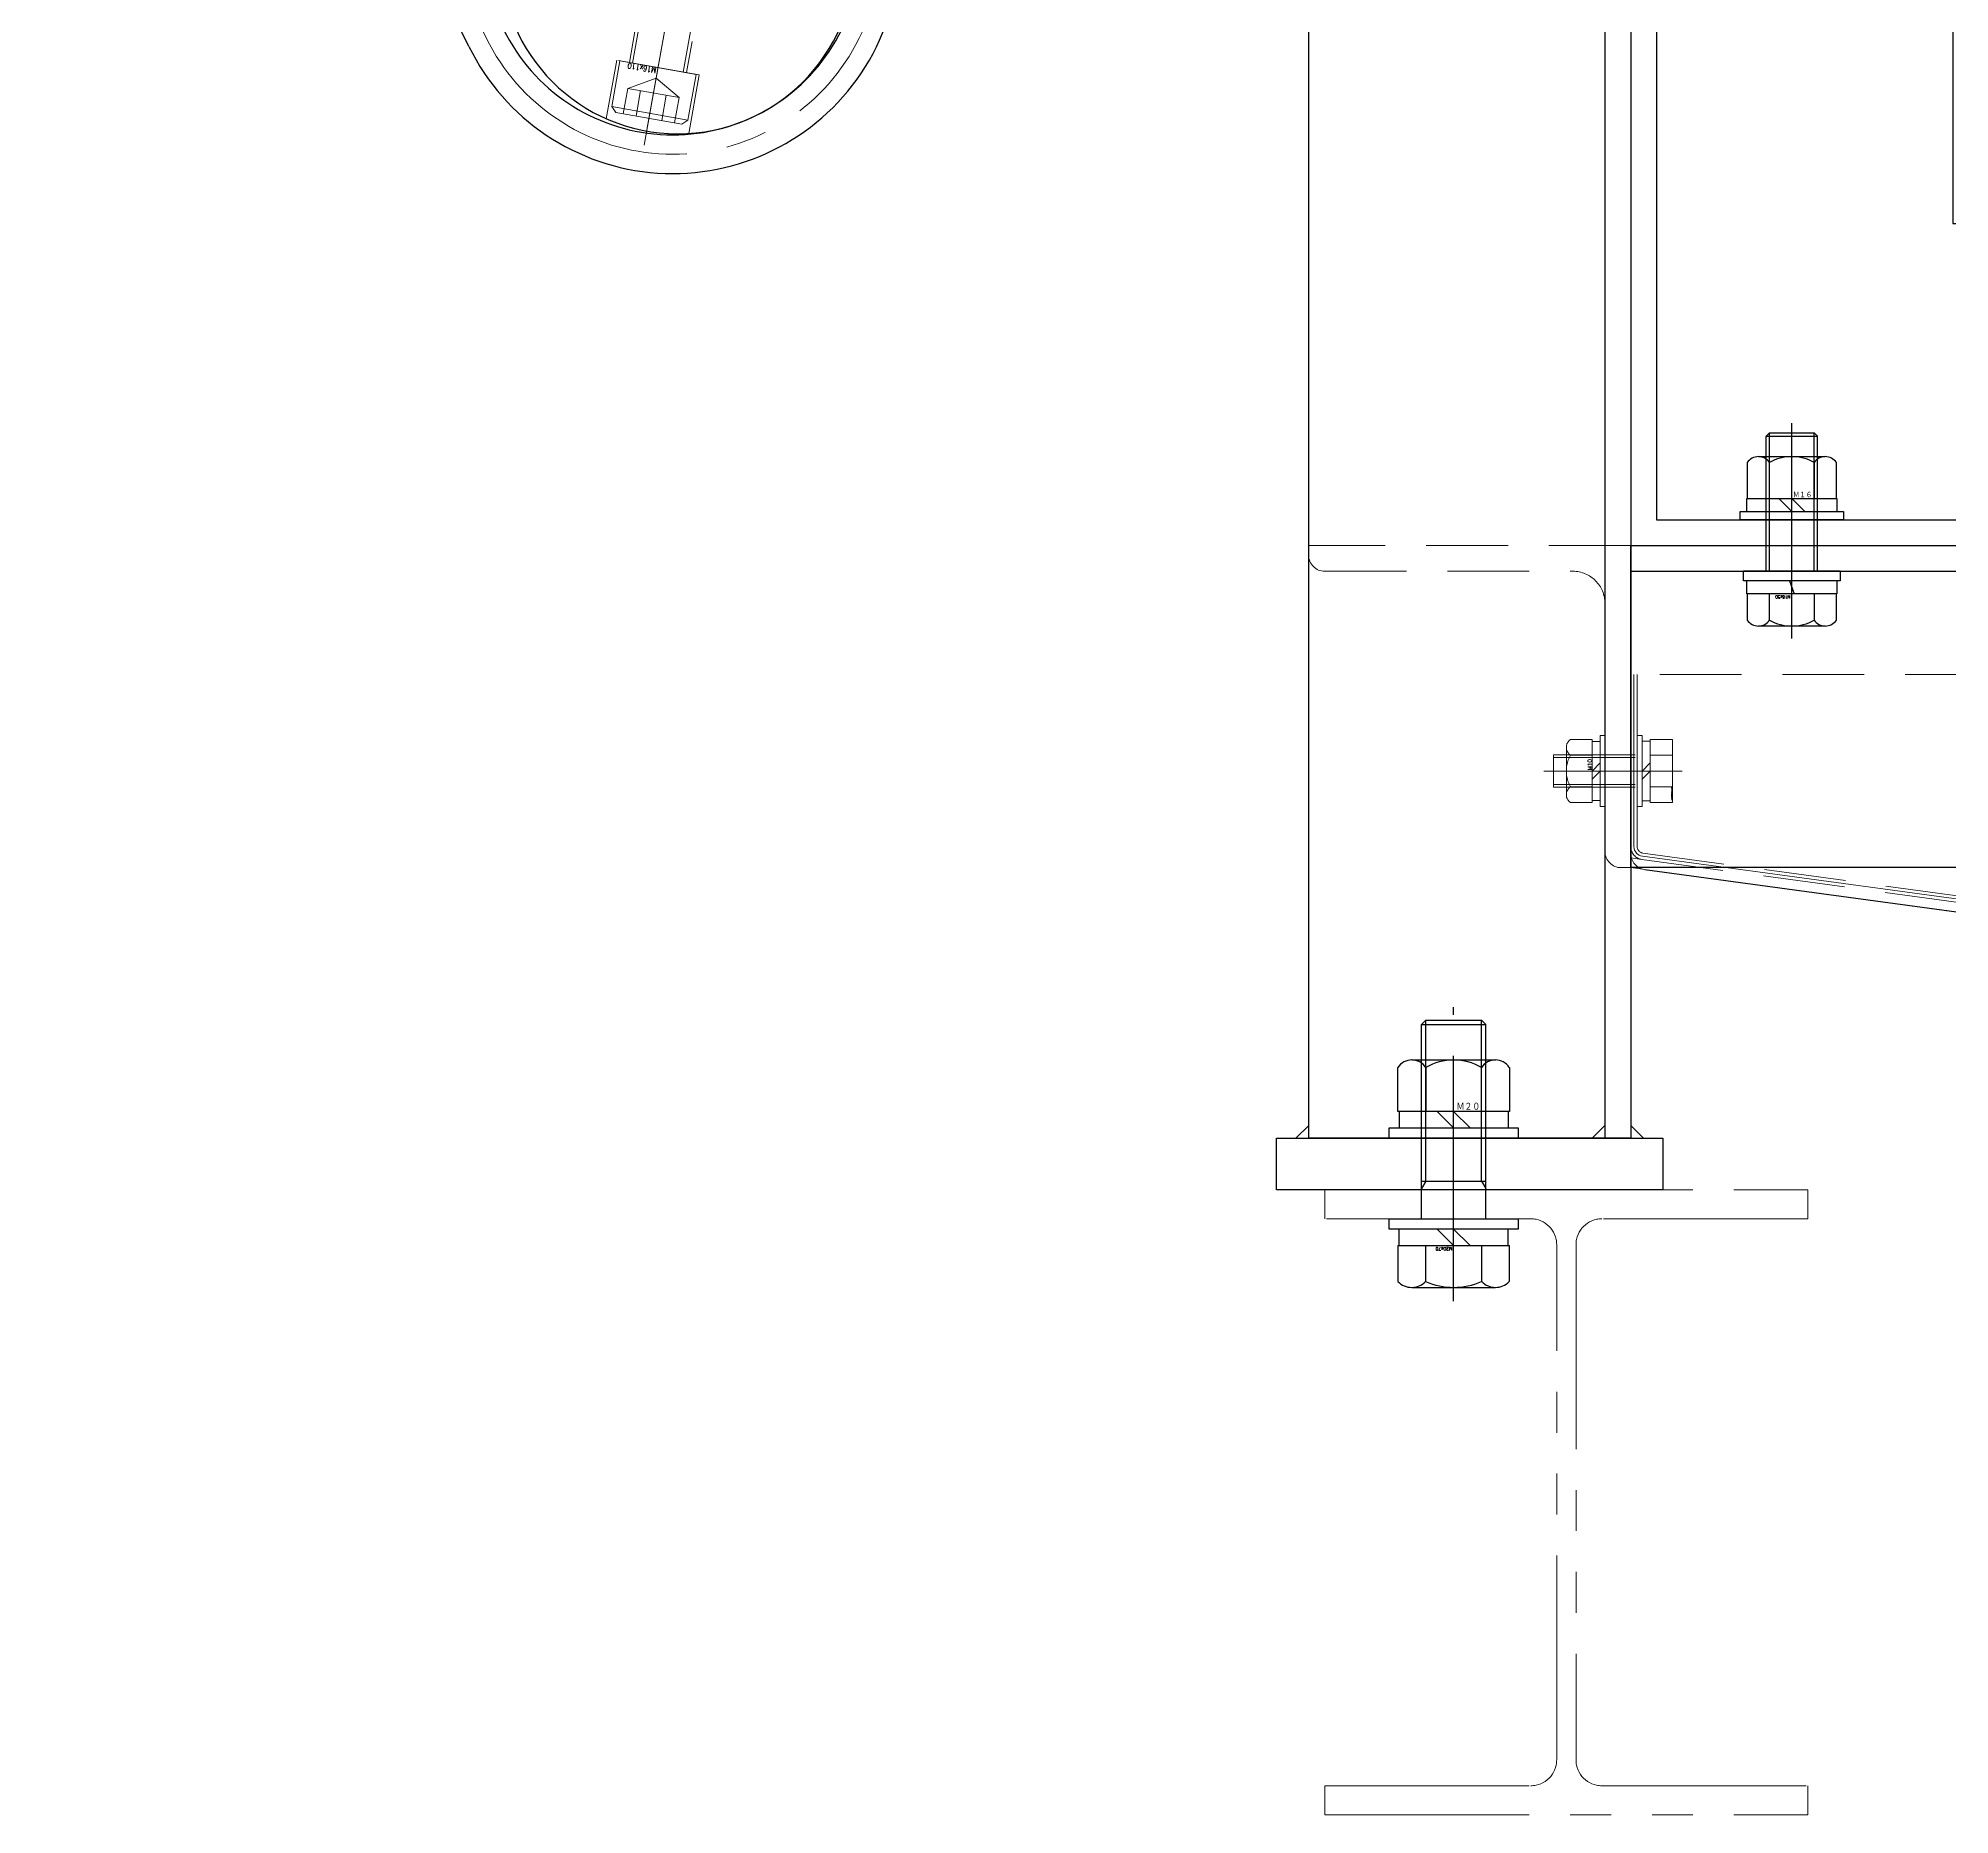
# Model space of a CAD drawing. Header units: millimetres. Extents: x -8731 to 85711, y -14522 to 31379.
# Drawn here: x 24034 to 24627, y 17150 to 17701 of the extents above; entities that cross this region are included whole.
import ezdxf

# ---------------------------------------------------------------- set-up
doc = ezdxf.new("R2010")
doc.units = ezdxf.units.MM
doc.header["$LTSCALE"] = 4
for name, pattern in [('CENTER2', [28.575, 19.05, -3.175, 3.175, -3.175]), ('HIDDEN', [9.525, 6.35, -3.175]), ('PHANTOM2', [31.75, 15.875, -3.175, 3.175, -3.175, 3.175, -3.175])]:
    doc.linetypes.add(name, pattern=pattern)
for name, color, linetype, lineweight in [('04_HIDDEN', 2, 'HIDDEN', 13), ('05_CENTER', 4, 'CENTER2', 13), ('06_PHANTOM', 2, 'PHANTOM2', 13), ('08_DIM', 3, 'Continuous', 13)]:
    doc.layers.add(name, color=color, linetype=linetype, lineweight=lineweight)
doc.layers.add('10_DRAFT', color=8, linetype='Continuous', lineweight=0, plot=False)
doc.styles.add('KANJI0', font='txt.shx', dxfattribs={"width": 0.9, "height": 30, "bigfont": 'bigfont'})
doc.styles.add('KSS_TXT', font='txt.shx', dxfattribs={"bigfont": 'extfont2.shx'})
doc.styles.add('KSS_TXT_L', font='txt.shx', dxfattribs={"height": 9, "bigfont": 'extfont2.shx'})
doc.styles.get("Standard").update_dxf_attribs({"font": 'txt.shx', "bigfont": 'extfont2.shx'})

# ---------------------------------------------------------------- blocks, each defined once
blk = doc.blocks.new('A$C2A205131_1_1_1')
at = {"color": 0}
for p, q in [((0, 18), (0, -37.63)), ((1025, 18), (0, 18)), ((4.33, -42.59), (1024.33, -181.23))]:
    blk.add_line(p, q, dxfattribs=at)
blk.add_arc((5, -37.63), 5, 180, 262.25966, dxfattribs=at)
at = {"layer": '04_HIDDEN'}
for p, q in [((2, 18), (2, -35.48)), ((3.46, -39.44), (1026.27, -178.47)), ((3.73, -37.46), (1026.54, -176.48))]:
    blk.add_line(p, q, dxfattribs=at)
for radius in [4, 2]:
    blk.add_arc((4, -35.48), radius, 180, 262.25966, dxfattribs=at)
at = {"layer": '05_CENTER'}
blk.add_line((-4.66, -12), (6.66, -12), dxfattribs=at)
at = {"layer": '10_DRAFT'}
for p, q in [((0, -38.97), (0, -35.48)), ((0, -37.63), (0, -42)), ((3.46, -39.44), (0, -38.97)), ((0, -42), (4.33, -42.59))]:
    blk.add_line(p, q, dxfattribs=at)
blk.add_lwpolyline([(1029, -272), (1029, -180.45, 0.375177), (1026.4, -177.47), (3.6, -38.45, -0.375177), (1, -35.48), (1, 18)], format="xyb", dxfattribs=at)
blk = doc.blocks.new('A$C7E374867_2_1')
at = {"color": 0, "linetype": 'CENTER2'}
blk.add_line((0, -29), (0, 14), dxfattribs=at)
at = {"color": 0}
for p, q in [((-9.81, 11), (9.81, 11)), ((-9.81, 4), (-9.81, 11)), ((-4.91, 4), (-4.91, 11)), ((4.91, 4), (4.91, 11)), ((9.81, 4), (9.81, 11)), ((-11, 1.5), (11, 1.5)), ((-11, 1.5), (-11, 0)), ((-11, 0), (11, 0)), ((9.81, 4), (-9.81, 4)), ((-9.25, 4), (-9.25, 1.5)), ((0, 1.5), (-2.5, 4)), ((0, 4), (2.5, 1.5)), ((9.25, 1.5), (9.25, 4)), ((11, 0), (11, 1.5))]:
    blk.add_line(p, q, dxfattribs=at)
at = {"color": 0, "linetype": 'HIDDEN'}
for p, q in [((-5, -26), (-5, 0)), ((-4.19, -26), (-4.19, 0)), ((4.19, -26), (4.19, 0)), ((5, -26), (5, 0)), ((-5, -26), (5, -26))]:
    blk.add_line(p, q, dxfattribs=at)
at = {"layer": '10_DRAFT', "style": 'KSS_TXT_L'}
blk.add_text('BT-M10x30L,SW,PW', height=0.3, dxfattribs=at).set_placement((5.05, 10.66))
blk = doc.blocks.new('M10Nza_1_1_1')
at = {"color": 0}
for p, q in [((-7.35, 12), (7.35, 12)), ((-9.8, 4), (-9.8, 10.69)), ((-4.9, 4), (-4.9, 10.69)), ((4.9, 10.69), (4.9, 4)), ((9.8, 10.69), (9.8, 4)), ((-9.8, 4), (9.8, 4)), ((-9.2, 1.5), (-9.2, 4)), ((0, 1.5), (-2.5, 4)), ((0, 4), (2.5, 1.5)), ((9.2, 4), (9.2, 1.5))]:
    blk.add_line(p, q, dxfattribs=at)
at = {"color": 0, "linetype": 'CENTER2'}
blk.add_line((0, 12), (0, 0), dxfattribs=at)
at = {"color": 0}
blk.add_lwpolyline([(-11, 1.5), (11, 1.5), (11, 0), (-11, 0)], close=True, dxfattribs=at)
for centre, radius, start, end in [((-7.35, 9.06), 2.94, 33.626, 146.374), ((0, 2.2), 9.8, 60, 120), ((7.35, 9.06), 2.94, 33.626, 146.374)]:
    blk.add_arc(centre, radius, start, end, dxfattribs=at)
at = {"layer": '10_DRAFT', "style": 'KSS_TXT'}
blk.add_text('M10', height=1.25, dxfattribs=at).set_placement((0.26, 4.12))
blk = doc.blocks.new('A$C08C40B1A_1')
at = {"layer": '04_HIDDEN'}
blk.add_blockref('A$C2A205131_1_1_1', (-1500, 12), dxfattribs=at)
for name, p, rotation in [('A$C7E374867_2_1', (-1498, 0), 270), ('M10Nza_1_1_1', (-1508, 0), 90)]:
    blk.add_blockref(name, p, dxfattribs=dict(at, rotation=rotation))
blk = doc.blocks.new('KK07194150698_1_1_1')
for p, q in [((-75, 194), (75, 194)), ((-75, 185), (-75, 194)), ((75, 185), (75, 194)), ((-75, 185), (-11, 185)), ((11, 185), (75, 185)), ((-3, 177), (-3, 17)), ((3, 17), (3, 177)), ((-11, 9), (-75, 9)), ((-75, 9), (-75, 0)), ((75, 9), (11, 9)), ((75, 0), (75, 9)), ((-75, 0), (75, 0))]:
    blk.add_line(p, q)
for centre, start, end in [((-11, 177), 0, 90), ((11, 177), 90, 180), ((-11, 17), 270, 0), ((11, 17), 180, 270)]:
    blk.add_arc(centre, 8, start, end)
at = {"flags": 3}
blk.add_attdef('PARAM', (0, 0), '', height=1, dxfattribs=at)
blk = doc.blocks.new('M20Nza_1_1_1')
at = {"color": 0}
for p, q in [((-12.97, 24.3), (12.97, 24.3)), ((-17.3, 8.3), (-17.3, 21.98)), ((-8.65, 21.98), (-8.65, 8.3)), ((8.65, 8.3), (8.65, 21.98)), ((17.3, 21.98), (17.3, 8.3)), ((17.3, 8.3), (-17.3, 8.3)), ((-16.9, 8.3), (-16.9, 3.2)), ((-5.1, 8.3), (0, 3.2)), ((0, 8.3), (5.1, 3.2)), ((16.9, 8.3), (16.9, 3.2))]:
    blk.add_line(p, q, dxfattribs=at)
at = {"color": 0, "linetype": 'CENTER2'}
blk.add_line((0, 0), (0, 24.3), dxfattribs=at)
at = {"color": 0}
blk.add_lwpolyline([(-20, 3.2), (20, 3.2), (20, 0), (-20, 0)], close=True, dxfattribs=at)
for centre, radius, start, end in [((-12.97, 19.11), 5.19, 33.626, 146.374), ((0, 7), 17.3, 60, 120), ((12.97, 19.11), 5.19, 33.626, 146.374)]:
    blk.add_arc(centre, radius, start, end, dxfattribs=at)
at = {"layer": '10_DRAFT', "style": 'KANJI0', "width": 0.82}
blk.add_text('Ｍ２０', height=2.143, dxfattribs=at).set_placement((0.89, 8.62))
blk = doc.blocks.new('A$C233716BE_1_1_1')
at = {"color": 0, "linetype": 'CENTER2'}
blk.add_line((0, -25.57), (0, 65.7), dxfattribs=at)
at = {"color": 0}
for p, q in [((-8.65, 61.7), (-10, 60.35)), ((-10, 0), (-10, 60.35)), ((-10, 60.35), (10, 60.35)), ((-8.65, 11.7), (-8.65, 61.7)), ((-8.65, 61.7), (8.65, 61.7)), ((10, 60.35), (8.65, 61.7)), ((8.65, 11.7), (8.65, 61.7)), ((10, 0), (10, 60.35)), ((-8.65, 11.7), (-10, 9.36)), ((-10, 11.7), (10, 11.7)), ((8.65, 11.7), (10, 9.36)), ((-16.9, -8.3), (-16.9, -3.2)), ((0, -8.3), (-5.1, -3.2)), ((5.1, -8.3), (0, -3.2)), ((16.9, -8.3), (16.9, -3.2)), ((-17.3, -8.3), (-17.3, -19.5)), ((-17.3, -8.3), (17.3, -8.3)), ((-8.7, -8.3), (-8.7, -19.5)), ((8.7, -8.3), (8.7, -19.5)), ((17.3, -19.5), (17.3, -8.3)), ((-13, -21.3), (13, -21.3))]:
    blk.add_line(p, q, dxfattribs=at)
blk.add_lwpolyline([(20, -3.2), (-20, -3.2), (-20, 0), (20, 0)], close=True, dxfattribs=at)
for centre, radius, start, end in [((-13, -15.3), 6, 224.6, 315.4), ((0, 0.6), 21.9, 246.6, 293.4), ((13, -15.3), 6, 224.6, 315.4)]:
    blk.add_arc(centre, radius, start, end, dxfattribs=at)
at = {"layer": '10_DRAFT', "style": 'KSS_TXT'}
blk.add_text('M20x70', height=1, rotation=180, dxfattribs=at).set_placement((-0.41, -8.83))
blk = doc.blocks.new('A$C448B04A9_1_1_1')
at = {"color": 0}
for p, q in [((3, 100), (0, 100)), ((0, 0), (0, 100)), ((8, 18), (8, 95)), ((95, 8), (18, 8)), ((0, 0), (100, 0)), ((100, 3), (100, 0))]:
    blk.add_line(p, q, dxfattribs=at)
for centre, radius, start, end in [((3, 95), 5, 0, 90), ((18, 18), 10, 180, 270), ((95, 3), 5, 0, 90)]:
    blk.add_arc(centre, radius, start, end, dxfattribs=at)
blk = doc.blocks.new('A$C27AD2B2D_1_1_1')
at = {"color": 0}
for p, q in [((42, 1230), (42, 16)), ((50, 192), (2550, 192))]:
    blk.add_line(p, q, dxfattribs=at)
for points in [[(-40, 1230), (50, 1230), (50, 16), (-50, 16), (-50, 1220)], [(50, 200), (2550, 200), (2550, 100), (50, 100)], [(60, 0), (-60, 0), (-60, 16), (60, 16)]]:
    blk.add_lwpolyline(points, close=True, dxfattribs=at)
at = {"layer": '05_CENTER'}
for p, q in [((100, 210.96), (100, 181.35)), ((63.36, 130), (28.96, 130)), ((-5, -16.06), (-5, 31.59))]:
    blk.add_line(p, q, dxfattribs=at)
at = {"layer": '08_DIM'}
for points in [[(-50, 16), (-54, 16), (-50, 20), (-50, 20)], [(42, 16), (38, 16), (42, 20), (42, 20)], [(50, 16), (54, 16), (50, 20), (50, 20)]]:
    blk.add_lwpolyline(points, close=True, dxfattribs=at)
at = {"layer": '04_HIDDEN', "rotation": 180}
blk.add_blockref('A$C448B04A9_1_1_1', (50, 200), dxfattribs=at)
blk = doc.blocks.new('A$C4EE614CD_1_1')
at = {"color": 0}
blk.add_circle((0, 0), 55, dxfattribs=at)
at = {"layer": '04_HIDDEN'}
for p, q in [((-20.59, 51), (20.59, 51)), ((-9, 51), (-9, -35)), ((9, 51), (9, -35)), ((-13, -35), (-13, -53.44)), ((-13, -35), (13, -35)), ((13, -35), (13, -53.44))]:
    blk.add_line(p, q, dxfattribs=at)
at = {"layer": '05_CENTER'}
for p, q in [((0, -59.42), (0, 59.42)), ((59.42, 0), (-59.42, 0))]:
    blk.add_line(p, q, dxfattribs=at)
blk = doc.blocks.new('A$C3CCA425A_1_1')
at = {"color": 0}
for p, q in [((-13.54, 23), (-8.96, 26.97)), ((13.54, 23), (8.96, 26.97)), ((-13.54, 23), (-15, 0)), ((-13.54, 23), (13.54, 23)), ((13.54, 23), (15, 0)), ((-15, 0), (15, 0))]:
    blk.add_line(p, q, dxfattribs=at)
blk.add_circle((0, 42), 17.5, dxfattribs=at)
for centre, radius, start, end in [((0, 42), 30, 310.3553, 229.6447), ((-28.49, 8.47), 14, 356.37247, 49.6447), ((28.49, 8.47), 14, 130.3553, 183.62753)]:
    blk.add_arc(centre, radius, start, end, dxfattribs=at)
at = {"layer": '04_HIDDEN', "color": 0}
for p, q in [((-8, 26.44), (-8, 0)), ((-6.25, 0), (-6.25, 25.65)), ((6.25, 25.65), (6.25, 0)), ((8, 0), (8, 26.44))]:
    blk.add_line(p, q, dxfattribs=at)
at = {"layer": '05_CENTER', "color": 0}
for p, q in [((0, 75.2), (0, -3.28)), ((-33.2, 42), (33.2, 42))]:
    blk.add_line(p, q, dxfattribs=at)
at = {"layer": '10_DRAFT', "style": 'KSS_TXT'}
blk.add_text('M16', height=1.5, dxfattribs=at).set_placement((0.54, 1.35))
blk = doc.blocks.new('A$C39185EFE_1')
at = {"color": 0, "linetype": 'CENTER2'}
blk.add_line((0, 19), (0, -113), dxfattribs=at)
at = {"color": 0}
for p, q in [((-12, 14.4), (-10.4, 16)), ((-12, 14.4), (-12, 0)), ((12, 14.4), (-12, 14.4)), ((10.4, 16), (-10.4, 16)), ((12, 14.4), (10.4, 16)), ((12, 14.4), (12, 0)), ((12, 0), (-12, 0)), ((-8, 0), (-8, -108.92)), ((8, 0), (8, -108.92)), ((8, -72), (-8, -72)), ((-8, -76), (-8, -76)), ((-6.92, -72), (-6.92, -110)), ((6.92, -72), (6.92, -110)), ((8, -108.92), (-8, -108.92)), ((-8, -108.92), (-6.92, -110)), ((6.92, -110), (-6.92, -110)), ((8, -108.92), (6.92, -110))]:
    blk.add_line(p, q, dxfattribs=at)
at = {"color": 0, "linetype": 'HIDDEN'}
for p, q in [((-8.08, 16), (-8.08, 8)), ((-4.04, 16), (-4.04, 8)), ((4.04, 16), (4.04, 8)), ((8.08, 16), (8.08, 8)), ((-8.08, 8), (0, 3.33)), ((8.08, 8), (-8.08, 8)), ((8.08, 8), (0, 3.33))]:
    blk.add_line(p, q, dxfattribs=at)
at = {"layer": '10_DRAFT', "style": 'KANJI0', "width": 0.82}
blk.add_text('M16x110', height=1.714, dxfattribs=at).set_placement((0.41, 0.18))
blk = doc.blocks.new('A$C50724800_1_1')
at = {"color": 4, "xscale": -1, "rotation": 359.9999999937623}
blk.add_blockref('A$C3CCA425A_1_1', (0, 51), dxfattribs=at)
at = {"rotation": 7.637784012066487e-11}
blk.add_blockref('A$C4EE614CD_1_1', (0, 0), dxfattribs=at)
at = {"layer": '04_HIDDEN', "xscale": -1, "rotation": 180.0000000000764}
blk.add_blockref('A$C39185EFE_1', (0, -35), dxfattribs=at)
blk = doc.blocks.new('M12Nza_2_1')
at = {"color": 0}
for p, q in [((-10.95, 5), (-10.95, 13.53)), ((-8.21, 15), (8.21, 15)), ((-5.47, 5), (-5.47, 13.53)), ((5.48, 5), (5.48, 13.53)), ((10.95, 13.53), (10.95, 5)), ((10.95, 5), (-10.95, 5)), ((-10.75, 2), (-10.75, 5)), ((0, 2), (-3, 5)), ((0, 5), (3, 2)), ((10.75, 5), (10.75, 2))]:
    blk.add_line(p, q, dxfattribs=at)
at = {"color": 0, "linetype": 'CENTER2'}
blk.add_line((0, 0), (0, 15), dxfattribs=at)
at = {"color": 0}
blk.add_lwpolyline([(-13, 2), (13, 2), (13, 0), (-13, 0)], close=True, dxfattribs=at)
for centre, radius, start, end in [((-8.21, 11.71), 3.29, 33.626, 146.374), ((0, 4.05), 10.95, 60, 120), ((8.21, 11.71), 3.29, 33.626, 146.374)]:
    blk.add_arc(centre, radius, start, end, dxfattribs=at)
at = {"layer": '10_DRAFT', "style": 'KSS_TXT'}
blk.add_text('M12', height=1.5, dxfattribs=at).set_placement((0.31, 5.09))
blk = doc.blocks.new('A$C575E2545_1_1')
at = {"color": 0}
for p, q in [((-70.5, 0), (-70.5, -90.55)), ((-58.5, 0), (-58.5, -90.55)), ((58.5, 0), (58.5, -90.55)), ((70.5, 0), (70.5, -90.55)), ((-69.55, -46.5), (-70.5, -44.86)), ((-70.5, -46.5), (-58.5, -46.5)), ((-69.55, -46.5), (-69.55, -91.5)), ((-59.45, -46.5), (-58.5, -44.86)), ((-59.45, -46.5), (-59.45, -91.5)), ((59.45, -46.5), (58.5, -44.86)), ((70.5, -46.5), (58.5, -46.5)), ((59.45, -46.5), (59.45, -91.5)), ((69.55, -46.5), (70.5, -44.86)), ((69.55, -46.5), (69.55, -91.5)), ((-70.5, -90.55), (-58.5, -90.55)), ((-70.5, -90.55), (-69.55, -91.5)), ((-69.55, -91.5), (-59.45, -91.5)), ((-58.5, -90.55), (-59.45, -91.5)), ((70.5, -90.55), (58.5, -90.55)), ((58.5, -90.55), (59.45, -91.5)), ((69.55, -91.5), (59.45, -91.5)), ((70.5, -90.55), (69.55, -91.5))]:
    blk.add_line(p, q, dxfattribs=at)
for radius in [70.5, 58.5]:
    blk.add_arc((0, 0), radius, 0, 180, dxfattribs=at)
at = {"layer": '05_CENTER', "color": 0}
for p, q in [((-64.5, 0), (-64.5, -93.15)), ((64.5, 0), (64.5, -93.15))]:
    blk.add_line(p, q, dxfattribs=at)
blk.add_arc((0, 0), 64.5, 0, 180, dxfattribs=at)
blk = doc.blocks.new('A$C1DE955DB_1_1')
at = {"color": 4}
blk.add_blockref('A$C575E2545_1_1', (0, -58.5), dxfattribs=at)
at = {"color": 4, "rotation": 180}
for p in [(-64.5, -119), (64.5, -119)]:
    blk.add_blockref('M12Nza_2_1', p, dxfattribs=at)
blk = doc.blocks.new('A$C3B8279DF_1_1')
at = {"color": 0}
for p, q in [((0, 0), (0, -75)), ((0, 0), (75, 0)), ((75, -2), (75, 0)), ((14.5, -6), (71, -6)), ((6, -71), (6, -14.5)), ((2, -75), (0, -75))]:
    blk.add_line(p, q, dxfattribs=at)
for centre, radius, start, end in [((71, -2), 4, 270, 0), ((14.5, -14.5), 8.5, 90, 180), ((2, -71), 4, 270, 0)]:
    blk.add_arc(centre, radius, start, end, dxfattribs=at)
blk = doc.blocks.new('A$C1FC96EE0_1_1_1')
at = {"color": 0}
for p, q in [((-36, 935), (-36, 534.32)), ((-36, 423.13), (-36, -15))]:
    blk.add_line(p, q, dxfattribs=at)
for points in [[(45, 494.94), (45, 930), (40, 935), (-45, 935), (-45, 538.69)], [(-45, 427.5), (-45, -15), (15, -15), (45, 15), (45, 383.75)]]:
    blk.add_lwpolyline(points, dxfattribs=at)
blk.add_lwpolyline([(-36, 221), (39, 221), (39, 230), (-36, 230)], close=True, dxfattribs=at)
blk.add_circle((-5, 30), 20, dxfattribs=at)
at = {"layer": '04_HIDDEN'}
for p, q in [((-45, 538.69), (-45, 427.5)), ((-36, 534.32), (-36, 423.13)), ((45, 494.94), (45, 383.75))]:
    blk.add_line(p, q, dxfattribs=at)
blk.add_lwpolyline([(-36, 439), (39, 439), (39, 430), (-36, 430)], close=True, dxfattribs=at)
at = {"layer": '05_CENTER'}
for p, q in [((-30.71, 849.5), (-53.11, 849.5)), ((-30.71, 720.5), (-53.11, 720.5)), ((-29.32, 393.5), (-51.71, 393.5)), ((-29.32, 266.5), (-51.71, 266.5)), ((-5, 2.3), (-5, 57.7)), ((22.7, 30), (-32.7, 30))]:
    blk.add_line(p, q, dxfattribs=at)
at = {"layer": '10_DRAFT'}
for p, q in [((-39, 831), (-39, 859)), ((-45, 845), (-39, 845)), ((-100, 780.53), (-100, 789.47)), ((-104.47, 785), (-95.53, 785)), ((-92.6, 325.53), (-92.6, 334.47)), ((-97.07, 330), (-88.13, 330))]:
    blk.add_line(p, q, dxfattribs=at)
at = {"layer": '04_HIDDEN', "xscale": -1, "rotation": 90}
blk.add_blockref('A$C3B8279DF_1_1', (-40, 930), dxfattribs=at)
at = {"layer": '04_HIDDEN', "rotation": 90}
for p in [(-40, 760), (-40, 115)]:
    blk.add_blockref('A$C3B8279DF_1_1', p, dxfattribs=at)
blk = doc.blocks.new('MUCP207a_1')
at = {"color": 0}
for p, q in [((-3.3, 97.8), (-2.4, 100.5)), ((-3.3, 97.8), (3.3, 97.8)), ((-2.8, 96.05), (2.8, 96.05)), ((-2.4, 100.5), (2.4, 100.5)), ((3.3, 97.8), (2.4, 100.5)), ((-4.04, 92.37), (-4.04, 93.63)), ((3.03, 92), (-3.03, 92)), ((-2.02, 93.63), (-2.02, 92.37)), ((2.02, 93.63), (2.02, 92.37)), ((4.04, 93.63), (4.04, 92.37)), ((-4, 72.5), (-2.96, 73.1)), ((-4, 71.26), (-4, 72.5)), ((4, 72.5), (-4, 72.5)), ((-3.45, 71.35), (-3.45, 72.82)), ((2.96, 73.1), (-2.96, 73.1)), ((4, 72.5), (2.96, 73.1)), ((3.45, 71.35), (3.45, 72.82)), ((4, 71.26), (4, 72.5)), ((-45.5, 11), (-44.38, 48.91)), ((45.5, 11), (44.38, 48.91)), ((-22.49, 39.23), (-23.56, 38.61)), ((-22.29, 38.71), (-23.56, 37.98)), ((-23.56, 38.61), (-23.56, 37.41)), ((-23.56, 38.61), (-19.56, 31.69)), ((-23.56, 37.41), (-20.6, 32.29)), ((-19.56, 31.69), (-20.6, 32.29)), ((-18.84, 32.74), (-20.11, 32)), ((-18.49, 32.3), (-19.56, 31.69)), ((-79.5, 12), (-45.47, 12)), ((-79.5, 11), (-79.5, 12)), ((45.47, 12), (79.5, 12)), ((79.5, 11), (79.5, 12)), ((-83.5, 11), (-83.5, 0)), ((-83.5, 11), (-78.5, 11)), ((-78.5, 11), (-45.5, 11)), ((-45.5, 11), (-36.95, 11)), ((-36.95, 0), (-36.95, 11)), ((36.95, 11), (45.5, 11)), ((36.95, 11), (36.95, 0)), ((45.5, 11), (78.5, 11)), ((78.5, 11), (83.5, 11)), ((83.5, 0), (83.5, 11)), ((-83.5, 0), (-36.95, 0)), ((-36.95, 1), (36.95, 1)), ((36.95, 0), (83.5, 0))]:
    blk.add_line(p, q, dxfattribs=at)
for radius in [38, 37, 24, 17.5]:
    blk.add_circle((0, 47.6), radius, dxfattribs=at)
for centre, radius, start, end in [((0, 97.8), 3.3, 180, 208.06161), ((-8.79, 96.42), 6, 336.17154, 353.89834), ((-3.62, 95.87), 0.8, 353.89834, 28.06161), ((0, 99.01), 1.59, 69.55499, 110.44501), ((3.62, 95.87), 0.8, 151.93839, 186.10166), ((8.79, 96.42), 6, 186.10166, 203.82846), ((0, 97.8), 3.3, 331.93839, 0), ((0, 47.6), 44.4, 1.69122, 178.30878), ((-3.03, 92.44), 1.56, 49.73979, 130.26021), ((-3.03, 93.56), 1.56, 229.73979, 310.26021), ((0, 88.3), 5.7, 69.22909, 110.77091), ((0, 97.7), 5.7, 249.22909, 290.77091), ((3.03, 92.44), 1.56, 49.73979, 130.26021), ((3.03, 93.56), 1.56, 229.73979, 310.26021)]:
    blk.add_arc(centre, radius, start, end, dxfattribs=at)
at = {"layer": '04_HIDDEN', "color": 0}
for p, q in [((-74, 12), (-74, 0)), ((-53, 12), (-53, 0)), ((53, 12), (53, 0)), ((74, 12), (74, 0))]:
    blk.add_line(p, q, dxfattribs=at)
at = {"layer": '05_CENTER', "color": 0}
for p, q in [((0, 0), (0, 102.47)), ((-49.42, 47.6), (49.42, 47.6)), ((-24.68, 33.35), (-12.56, 40.35)), ((-63.5, 17), (-63.5, -5)), ((63.5, 17), (63.5, -5))]:
    blk.add_line(p, q, dxfattribs=at)
blk = doc.blocks.new('A$C09CE55E7_1_1_1')
at = {"color": 0, "linetype": 'CENTER2'}
blk.add_line((0, -46.09), (0, 21.25), dxfattribs=at)
at = {"color": 0}
for p, q in [((-12.7, 15.8), (-12.7, 6.5)), ((-9.52, 17.5), (9.52, 17.5)), ((-6.35, 6.5), (-6.35, 15.8)), ((6.35, 15.8), (6.35, 6.5)), ((12.7, 15.8), (12.7, 6.5)), ((12.7, 6.5), (-12.7, 6.5)), ((-12.25, 3), (-12.25, 6.5)), ((-0.64, 6.5), (0.64, 3)), ((12.25, 6.5), (12.25, 3)), ((-14, 0), (-14, 3)), ((-14, 3), (14, 3)), ((14, 0), (-14, 0)), ((-7, 0), (-7, -42.1)), ((7, 0), (7, -42.1)), ((14, 3), (14, 0)), ((7, -13.5), (-7, -13.5)), ((-5.6, -13.5), (-5.6, -43.5)), ((5.6, -13.5), (5.6, -43.5)), ((-7, -42.1), (-5.6, -43.5)), ((7, -42.1), (-7, -42.1)), ((5.6, -43.5), (-5.6, -43.5)), ((7, -42.1), (5.6, -43.5))]:
    blk.add_line(p, q, dxfattribs=at)
for centre, radius, start, end in [((-9.52, 13.69), 3.81, 33.626, 146.374), ((0, 4.8), 12.7, 60, 120), ((9.52, 13.69), 3.81, 33.626, 146.374)]:
    blk.add_arc(centre, radius, start, end, dxfattribs=at)
at = {"layer": '10_DRAFT', "ltscale": 3, "style": 'KANJI0', "width": 0.82}
blk.add_text('M14x50', height=1, dxfattribs=at).set_placement((0.53, 6.6))
blk = doc.blocks.new('M14Nza_1_1_1')
at = {"color": 0}
for p, q in [((-12.7, 15.4), (-12.7, 6.1)), ((-9.52, 17.1), (9.52, 17.1)), ((-6.35, 6.1), (-6.35, 15.4)), ((6.35, 15.4), (6.35, 6.1)), ((12.7, 15.4), (12.7, 6.1)), ((-12.7, 6.1), (12.7, 6.1)), ((-12.25, 2.6), (-12.25, 6.1)), ((-3.5, 6.1), (0, 2.6)), ((0, 6.1), (3.5, 2.6)), ((12.25, 6.1), (12.25, 2.6))]:
    blk.add_line(p, q, dxfattribs=at)
at = {"color": 0, "linetype": 'CENTER2'}
blk.add_line((0, 0), (0, 17.1), dxfattribs=at)
at = {"color": 0}
blk.add_lwpolyline([(-15, 0), (15, 0), (15, 2.6), (-15, 2.6)], close=True, dxfattribs=at)
for centre, radius, start, end in [((-9.52, 13.29), 3.81, 33.626, 146.374), ((0, 4.4), 12.7, 60, 120), ((9.52, 13.29), 3.81, 33.626, 146.374)]:
    blk.add_arc(centre, radius, start, end, dxfattribs=at)
at = {"layer": '10_DRAFT', "ltscale": 3, "style": 'KANJI0', "width": 0.82}
blk.add_text('Ｍ１４', height=1.5, dxfattribs=at).set_placement((0.39, 6.2))
blk = doc.blocks.new('A$C6DCD7F69_1_1_1')
at = {"color": 0}
for radius in [105, 99.95, 20, 17.5]:
    blk.add_circle((0, 0), radius, dxfattribs=at)
at = {"layer": '05_CENTER'}
for p, q in [((0, 113.74), (0, -113.74)), ((113.74, 0), (-113.74, 0))]:
    blk.add_line(p, q, dxfattribs=at)
blk = doc.blocks.new('A$C6A3B1DDC_1_1_1')
for radius, start, end in [(105, 243.04225, 116.95775), (99.95, 241.56001, 118.43999)]:
    blk.add_arc((72.6, 300), radius, start, end)
for name, p, xscale, rotation in [('A$C1FC96EE0_1_1_1', (-20, -30), -0.9999999999999998, 1.198871602466027e-08), ('A$C1DE955DB_1_1', (135, 755), -1, 270), ('A$C09CE55E7_1_1_1', (37, 363.5), -1, 270), ('M14Nza_1_1_1', (16, 363.5), -0.9999999999999999, 90), ('A$C09CE55E7_1_1_1', (37, 236.5), -1, 270), ('M14Nza_1_1_1', (16, 236.5), -0.9999999999999999, 90)]:
    blk.add_blockref(name, p, dxfattribs=dict(xscale=xscale, rotation=rotation))
at = {"rotation": 126.2485074322697}
blk.add_blockref('A$C50724800_1_1', (80, 755), dxfattribs=at)
at = {"color": 4, "xscale": -1, "rotation": 270}
blk.add_blockref('MUCP207a_1', (25, 300), dxfattribs=at)
at = {"layer": '04_HIDDEN', "rotation": 359.9999999999856}
blk.add_blockref('A$C6DCD7F69_1_1_1', (72.6, 300), dxfattribs=at)
blk = doc.blocks.new('A$C616C122A_1_1')
at = {"xscale": -0.9999999999999999, "rotation": 26.14534300641222}
blk.add_blockref('A$C6A3B1DDC_1_1_1', (-62.67, -6.61), dxfattribs=at)
blk = doc.blocks.new('A$C46B767A8_1_1_1')
at = {"color": 0, "linetype": 'CENTER2'}
blk.add_line((0, 20.91), (0, -46), dxfattribs=at)
at = {"color": 0}
for p, q in [((-13.85, 15.14), (-13.85, 7)), ((-10.39, 17), (10.39, 17)), ((-6.92, 7), (-6.92, 15.14)), ((6.93, 15.14), (6.93, 7)), ((13.85, 7), (13.85, 15.14)), ((-14, 3), (-14, 7)), ((-14, 7), (14, 7)), ((0.73, 3), (-0.73, 7)), ((14, 7), (14, 3)), ((-15, 0), (-15, 3)), ((-15, 3), (15, 3)), ((-15, 0), (15, 0)), ((-8, 0), (-8, -41.92)), ((-6.92, 0), (-6.92, -43)), ((6.92, 0), (6.92, -43)), ((8, 0), (8, -41.92)), ((15, 3), (15, 0)), ((8, -41.92), (-8, -41.92)), ((-8, -41.92), (-6.92, -43)), ((6.92, -43), (-6.92, -43)), ((8, -41.92), (6.92, -43))]:
    blk.add_line(p, q, dxfattribs=at)
for centre, radius, start, end in [((-10.39, 12.84), 4.16, 33.626, 146.374), ((0, 3.15), 13.85, 60, 120), ((10.39, 12.84), 4.16, 33.626, 146.374)]:
    blk.add_arc(centre, radius, start, end, dxfattribs=at)
at = {"layer": '10_DRAFT', "style": 'KANJI0', "width": 0.82}
blk.add_text('M16x50', height=1, dxfattribs=at).set_placement((0.41, 7.48))
blk = doc.blocks.new('M16Nza_1_1_1')
at = {"color": 0}
for p, q in [((-10.39, 19.6), (10.39, 19.6)), ((-13.85, 17.74), (-13.85, 6.6)), ((-6.92, 6.6), (-6.92, 17.74)), ((6.93, 17.74), (6.93, 6.6)), ((13.85, 6.6), (13.85, 17.74)), ((-14, 2.6), (-14, 6.6)), ((-14, 6.6), (14, 6.6)), ((-4, 6.6), (0, 2.6)), ((0, 6.6), (4, 2.6)), ((14, 6.6), (14, 2.6))]:
    blk.add_line(p, q, dxfattribs=at)
at = {"color": 0, "linetype": 'CENTER2'}
blk.add_line((0, 0), (0, 19.6), dxfattribs=at)
at = {"color": 0}
blk.add_lwpolyline([(-16, 2.6), (16, 2.6), (16, 0), (-16, 0)], close=True, dxfattribs=at)
for centre, radius, start, end in [((-10.39, 15.44), 4.16, 33.626, 146.374), ((0, 5.75), 13.85, 60, 120), ((10.39, 15.44), 4.16, 33.626, 146.374)]:
    blk.add_arc(centre, radius, start, end, dxfattribs=at)
at = {"layer": '10_DRAFT', "style": 'KANJI0', "width": 0.82}
blk.add_text('Ｍ１６', height=1.714, dxfattribs=at).set_placement((0.41, 6.78))
blk = doc.blocks.new('A$C3FC2760D_1_1_1')
at = {"color": 0}
for points in [[(-440, 420), (90, 420), (90, 150), (-440, 150), (-440, 420), (-440, 420)], [(-30, 360), (-30, 325), (-25, 320), (-10, 320), (-10, 250), (-338.12, 250), (-338.12, 320), (-75, 320), (-70, 325), (-70, 360)]]:
    blk.add_lwpolyline(points, dxfattribs=at)
blk.add_lwpolyline([(-432, 412), (82, 412), (82, 158), (-432, 158)], close=True, dxfattribs=at)
for centre in [(-108.5, 360), (8.5, 360)]:
    blk.add_circle(centre, 8, dxfattribs=at)
blk.add_arc((-50, 360), 20, 0, 180, dxfattribs=at)
at = {"layer": '05_CENTER'}
for p, q in [((-402, 401.04), (-402, 430.65)), ((-402, 429.09), (-402, 402.84)), ((-218, 401.04), (-218, 430.65)), ((-218, 429.09), (-218, 402.84)), ((-50, 312.46), (-50, 387.51)), ((-108.5, 348.12), (-108.5, 371.88)), ((8.5, 348.12), (8.5, 371.88)), ((71.04, 370), (100.65, 370)), ((-120.38, 360), (-96.62, 360)), ((-22.49, 360), (-77.51, 360)), ((20.38, 360), (-3.38, 360)), ((-390, 139.04), (-390, 168.65)), ((40, 139.04), (40, 168.65))]:
    blk.add_line(p, q, dxfattribs=at)
blk = doc.blocks.new('A$C4A5C64B4_1_1')
blk.add_blockref('A$C3FC2760D_1_1_1', (-40, -150))
at = {"xscale": -1, "rotation": 180}
blk.add_blockref('A$C46B767A8_1_1_1', (0, -8), dxfattribs=at)
at = {"xscale": -1}
blk.add_blockref('M16Nza_1_1_1', (0, 8), dxfattribs=at)

msp = doc.modelspace()

# ---------------------------------------------------------------- linework, layer by layer
msp.add_line((24532.57904, 17443.08195), (25554.25246, 17304.21372))

# ---------------------------------------------------------------- block references
for name, p in [('A$C27AD2B2D_1_1_1', (24478.25246, 17343.67003)), ('A$C08C40B1A_1', (26028.25246, 17473.67003)), ('A$C233716BE_1_1_1', (24473.25246, 17334.67003)), ('M20Nza_1_1_1', (24473.25246, 17359.67003))]:
    msp.add_blockref(name, p)
at = {"rotation": 90}
msp.add_blockref('A$C616C122A_1_1', (24868.25246, 18193.67003), dxfattribs=at)
at = {"xscale": -1}
msp.add_blockref('A$C4A5C64B4_1_1', (24578.25246, 17543.67003), dxfattribs=at)
at = {"layer": '06_PHANTOM', "xscale": -1, "rotation": 180}
msp.add_blockref('KK07194150698_1_1_1', (24508.25246, 17343.67003), dxfattribs=at)

doc.saveas('drawing.dxf')
